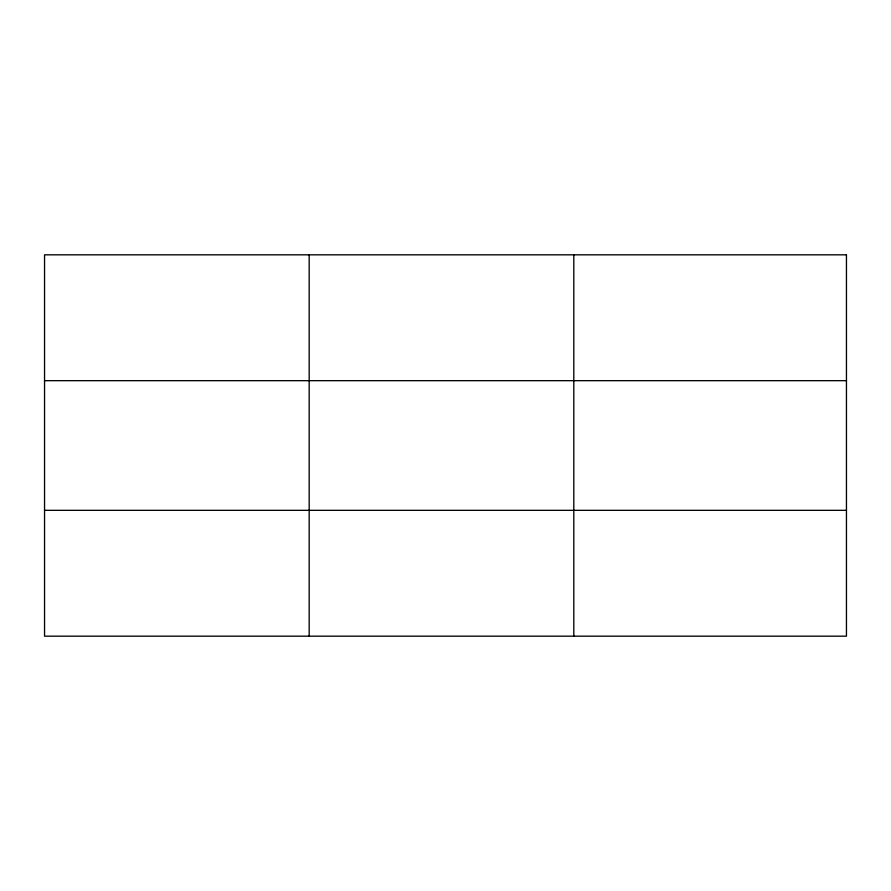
<?xml version="1.0" encoding="UTF-8"?>
<svg xmlns="http://www.w3.org/2000/svg" width="891" height="891" viewBox="0 0 891 891"><rect width="100%" height="100%" fill="white"/><g stroke="black" fill="none" stroke-linecap="round" stroke-linejoin="round"><path stroke-width="1.34" d="M309.177 636.174L309.177 254.826M573.804 636.174L573.804 254.826M44.55 380.669L846.45 380.669M44.55 510.331L846.45 510.331M846.45 254.826L846.45 636.174L44.55 636.174L44.55 254.826L846.45 254.826"/></g></svg>
